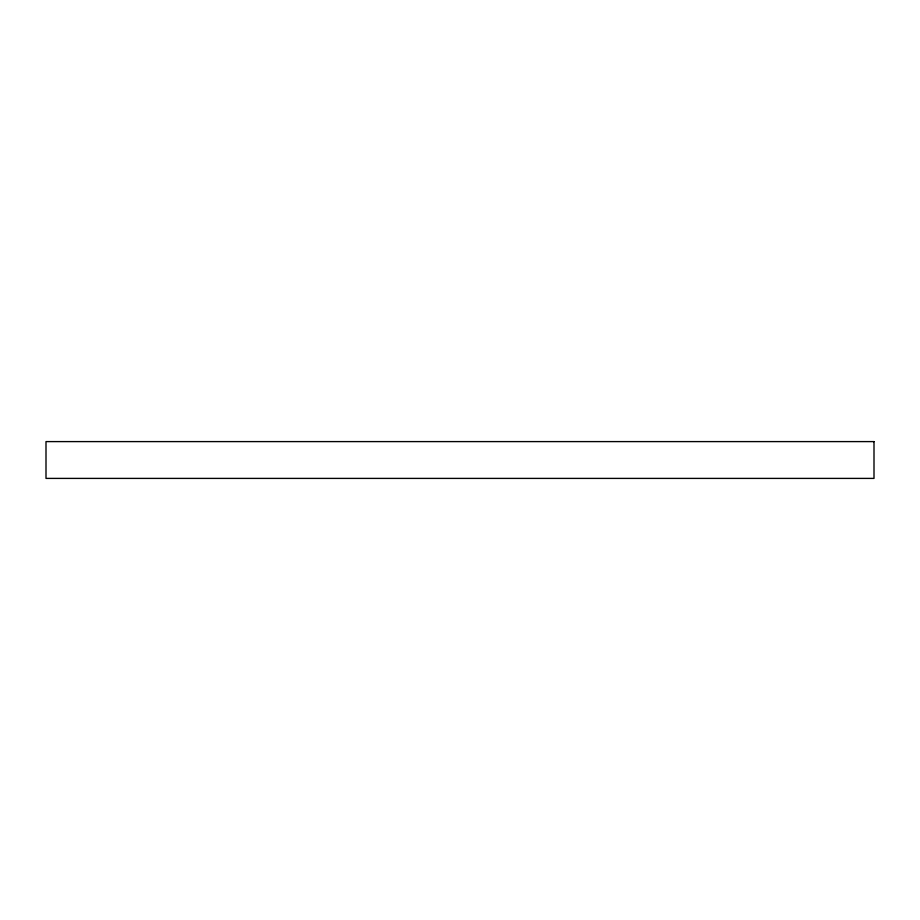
<?xml version="1.0" encoding="UTF-8"?>
<svg xmlns="http://www.w3.org/2000/svg" width="920" height="920" viewBox="0 0 920 920"><rect width="100%" height="100%" fill="white"/><g stroke="black" fill="none" stroke-linecap="round" stroke-linejoin="round"><path stroke-width="1.38" d="M874 441.6L46 441.6L46 478.4L874 478.4L874 441.6"/></g></svg>
